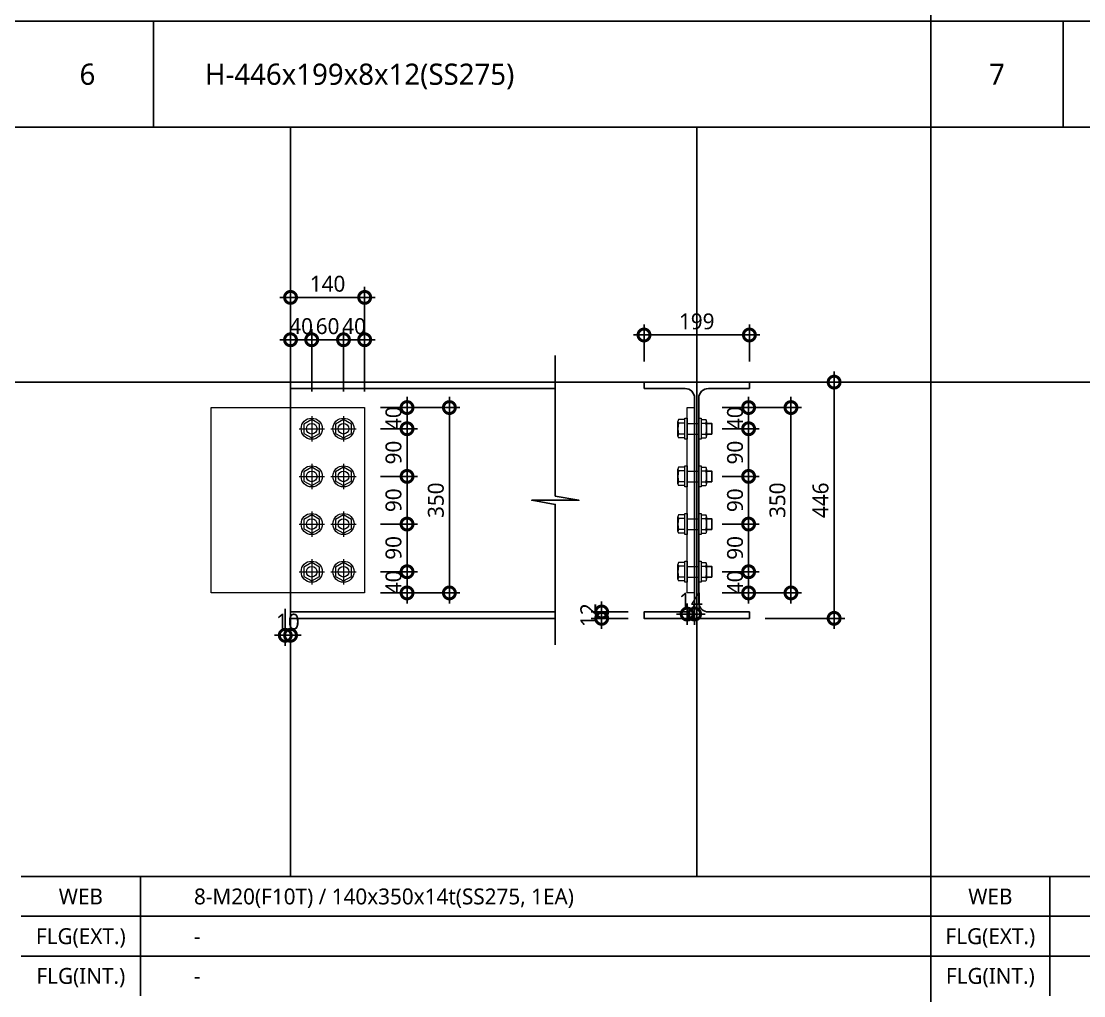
# Model space of a CAD drawing. Header units: millimetres. Extents: x 465 to 8156, y 210 to 5730.
# Drawn here: x 2182 to 4189, y 2050 to 3890 of the extents above; entities that cross this region are included whole.
import ezdxf
from ezdxf.enums import TextEntityAlignment as Align
from ezdxf.lldxf.tags import DXFTag

# ---------------------------------------------------------------- set-up
doc = ezdxf.new("R2010")
doc.units = ezdxf.units.MM
doc.header["$LTSCALE"] = 10
doc.layers.get('Defpoints').update_dxf_attribs({"color": 137})
for name, color, linetype, lineweight in [('Anchor Bolt', 4, 'Continuous', 0), ('Plate', 3, 'Continuous', 0), ('Steel-Hidden', 2, 'DASHED0', 0)]:
    doc.layers.add(name, color=color, linetype=linetype, lineweight=lineweight)
for name, color, linetype in [('DIM', 7, 'Continuous'), ('STEEL', 4, 'Continuous'), ('SYM', 6, 'Continuous'), ('TABLE', 7, 'Continuous'), ('TEXT', 3, 'Continuous')]:
    doc.layers.add(name, color=color, linetype=linetype)
doc.layers.add('TEMP', color=171, linetype='Continuous', plot=False)
doc.styles.add('S1', font='malgun.ttf')
doc.styles.add('스타일1', font='malgun.ttf')
tags = doc.linetypes.add('DASHED0', pattern=[1, 0.5, -0.5]).pattern_tags.tags
tags[6:7] = [DXFTag(74, 4), DXFTag(75, 0), DXFTag(340, '0'), DXFTag(46, 0.0), DXFTag(50, 0.0), DXFTag(44, 0.0), DXFTag(45, 0.0)]
tags[4:5] = [DXFTag(74, 4), DXFTag(75, 0), DXFTag(340, '0'), DXFTag(46, 0.0), DXFTag(50, 0.0), DXFTag(44, 0.0), DXFTag(45, 0.0)]
doc.dimstyles.new('CJA-10', dxfattribs={"dimscale": 10, "dimtxt": 3, "dimasz": 1, "dimexe": 2, "dimexo": 3, "dimgap": 1, "dimtad": 1, "dimdec": 0, "dimzin": 1, "dimdsep": 46, "dimlunit": 6, "dimtxsty": '스타일1', "dimblk": 'GAUN-DOT', "dimcen": -2, "dimdle": 2, "dimclrd": 256, "dimclre": 256, "dimclrt": 3, "dimadec": 0, "dimazin": 0, "dimtfac": 1, "dimtdec": 0, "dimtix": 1, "dimtmove": 2, "dimatfit": 3, "dimldrblk": 'DOTSMALL', "dimfxl": 1, "dimtolj": 1, "dimtzin": 1, "dimarcsym": 0})

# ---------------------------------------------------------------- blocks, each defined once
blk = doc.blocks.new('HEADED_HT_BOLT-PLAN-M20F10T')
at = {"layer": 'Anchor Bolt', "color": 1}
for p, q in [((0, 24), (0, -24)), ((-24, 0), (24, 0))]:
    blk.add_line(p, q, dxfattribs=at)
at = {"layer": 'Anchor Bolt'}
blk.add_lwpolyline([(0, 17.3), (-15, 8.7), (-15, -8.7), (0, -17.3), (15, -8.7), (15, 8.7), (0, 17.3)], dxfattribs=at)
at = {"layer": 'Anchor Bolt', "color": 8}
blk.add_circle((0, 0), 20, dxfattribs=at)
at = {"layer": 'Anchor Bolt'}
blk.add_circle((0, 0), 10, dxfattribs=at)
blk = doc.blocks.new('HEADED_HT_BOLT-HEAD-M20')
for p, q in [((-20, 0), (-20, 4.5)), ((-20, 4.5), (20, 4.5)), ((20, 0), (-20, 0)), ((-17.3, 4.5), (-17.3, 16.2)), ((-17.3, 4.5), (17.3, 4.5)), ((-13.9, 17.5), (13.9, 17.5)), ((-10.4, 4.5), (-10.4, 16.2)), ((10.4, 4.5), (10.4, 16.2)), ((17.3, 4.5), (17.3, 16.2)), ((20, 4.5), (20, 0))]:
    blk.add_line(p, q)
for centre, radius, start, end in [((-13.9, 12.2), 5.27, 48.86, 131.14), ((0, -24.7), 42.2, 75.7395, 104.2605), ((13.9, 12.2), 5.27, 48.86, 131.14)]:
    blk.add_arc(centre, radius, start, end)
blk = doc.blocks.new('HEADED_HT_BOLT-TAIL-M20')
for p, q in [((-10.5, 24), (-10, 24.5)), ((-10.5, 14.5), (-10.5, 24)), ((-10.5, 24), (10.5, 24)), ((-10, 24.5), (10, 24.5)), ((-10, 14.5), (-10, 24.5)), ((10, 24.5), (10.5, 24)), ((10, 14.5), (10, 24.5)), ((10.5, 24), (10.5, 14.5)), ((-20, 0), (-20, 4.5)), ((-20, 4.5), (20, 4.5)), ((20, 0), (-20, 0)), ((-17.3, 4.5), (-17.3, 13.5)), ((-17.3, 4.5), (17.3, 4.5)), ((-13.9, 14.5), (13.9, 14.5)), ((-10.4, 4.5), (-10.4, 13.5)), ((10.4, 4.5), (10.4, 13.5)), ((17.3, 4.5), (17.3, 13.5)), ((20, 4.5), (20, 0))]:
    blk.add_line(p, q)
for centre, radius, start, end in [((-13.9, 8), 6.5, 57.7958, 122.2042), ((0, -40), 54.5, 79.0073, 100.9927), ((13.9, 8), 6.5, 57.7958, 122.2042)]:
    blk.add_arc(centre, radius, start, end)
blk = doc.blocks.new('GAUN-DOT')
at = {"linetype": 'ByBlock'}
for p, q in [((2, 0), (-2, 0)), ((0, -2), (0, 2))]:
    blk.add_line(p, q, dxfattribs=at)
at = {"const_width": 2.25}
blk.add_lwpolyline([(0, 0.28125, 1), (0, -0.28125, 1)], format="xyb", close=True, dxfattribs=at)
blk = doc.blocks.new('*D177')
at = {"layer": 'Defpoints', "color": 0, "transparency": 16777216}
for p in [(2831, 2850.6), (2831, 2810.6), (2911, 2810.6)]:
    blk.add_point(p, dxfattribs=at)
at = {"layer": 'DIM', "lineweight": -2, "transparency": 16777216}
for p, q in [((2911, 2860.6), (2911, 2870.6)), ((2861, 2850.6), (2931, 2850.6)), ((2911, 2850.6), (2911, 2810.6)), ((2861, 2810.6), (2931, 2810.6)), ((2911, 2800.6), (2911, 2790.6))]:
    blk.add_line(p, q, dxfattribs=at)
at = {"layer": 'DIM', "lineweight": -2, "transparency": 16777216, "xscale": 10, "yscale": 10, "zscale": 10}
for p, rotation in [((2911, 2850.6), 270), ((2911, 2810.6), 90)]:
    blk.add_blockref('GAUN-DOT', p, dxfattribs=dict(at, rotation=rotation))
at = {"layer": 'DIM', "color": 3, "transparency": 16777216, "insert": (2885.5, 2830.6), "char_height": 30, "attachment_point": 5, "rotation": 90, "style": '스타일1'}
blk.add_mtext('\\A1;40', dxfattribs=at)
blk = doc.blocks.new('_DotSmall')
at = {"color": 0, "linetype": 'ByBlock', "const_width": 0.5}
blk.add_lwpolyline([(-0.0625, 0, 1), (0.0625, 0, 1)], format="xyb", close=True, dxfattribs=at)
blk = doc.blocks.new('*D178')
at = {"layer": 'Defpoints', "color": 0, "transparency": 16777216}
for p in [(2831, 2940.6), (2911, 2940.6), (2831, 2850.6)]:
    blk.add_point(p, dxfattribs=at)
at = {"layer": 'DIM', "lineweight": -2, "transparency": 16777216}
for p, q in [((2861, 2940.6), (2931, 2940.6)), ((2911, 2860.6), (2911, 2930.6)), ((2861, 2850.6), (2931, 2850.6))]:
    blk.add_line(p, q, dxfattribs=at)
at = {"layer": 'DIM', "lineweight": -2, "transparency": 16777216, "xscale": 10, "yscale": 10, "zscale": 10}
for p, rotation in [((2911, 2940.6), 90), ((2911, 2850.6), 270)]:
    blk.add_blockref('GAUN-DOT', p, dxfattribs=dict(at, rotation=rotation))
at = {"layer": 'DIM', "color": 3, "transparency": 16777216, "insert": (2885.5, 2895.6), "char_height": 30, "attachment_point": 5, "rotation": 90, "style": '스타일1'}
blk.add_mtext('\\A1;90', dxfattribs=at)
blk = doc.blocks.new('*D179')
at = {"layer": 'Defpoints', "color": 0, "transparency": 16777216}
for p in [(2831, 3030.6), (2911, 3030.6), (2831, 2940.6)]:
    blk.add_point(p, dxfattribs=at)
at = {"layer": 'DIM', "lineweight": -2, "transparency": 16777216}
for p, q in [((2861, 3030.6), (2931, 3030.6)), ((2911, 2950.6), (2911, 3020.6)), ((2861, 2940.6), (2931, 2940.6))]:
    blk.add_line(p, q, dxfattribs=at)
at = {"layer": 'DIM', "lineweight": -2, "transparency": 16777216, "xscale": 10, "yscale": 10, "zscale": 10}
for p, rotation in [((2911, 3030.6), 90), ((2911, 2940.6), 270)]:
    blk.add_blockref('GAUN-DOT', p, dxfattribs=dict(at, rotation=rotation))
at = {"layer": 'DIM', "color": 3, "transparency": 16777216, "insert": (2885.5, 2985.6), "char_height": 30, "attachment_point": 5, "rotation": 90, "style": '스타일1'}
blk.add_mtext('\\A1;90', dxfattribs=at)
blk = doc.blocks.new('*D180')
at = {"layer": 'Defpoints', "color": 0, "transparency": 16777216}
for p in [(2831, 3120.6), (2911, 3120.6), (2831, 3030.6)]:
    blk.add_point(p, dxfattribs=at)
at = {"layer": 'DIM', "lineweight": -2, "transparency": 16777216}
for p, q in [((2861, 3120.6), (2931, 3120.6)), ((2911, 3040.6), (2911, 3110.6)), ((2861, 3030.6), (2931, 3030.6))]:
    blk.add_line(p, q, dxfattribs=at)
at = {"layer": 'DIM', "lineweight": -2, "transparency": 16777216, "xscale": 10, "yscale": 10, "zscale": 10}
for p, rotation in [((2911, 3120.6), 90), ((2911, 3030.6), 270)]:
    blk.add_blockref('GAUN-DOT', p, dxfattribs=dict(at, rotation=rotation))
at = {"layer": 'DIM', "color": 3, "transparency": 16777216, "insert": (2885.5, 3075.6), "char_height": 30, "attachment_point": 5, "rotation": 90, "style": '스타일1'}
blk.add_mtext('\\A1;90', dxfattribs=at)
blk = doc.blocks.new('*D181')
at = {"layer": 'Defpoints', "color": 0, "transparency": 16777216}
for p in [(2831, 3160.6), (2911, 3160.6), (2831, 3120.6)]:
    blk.add_point(p, dxfattribs=at)
at = {"layer": 'DIM', "lineweight": -2, "transparency": 16777216}
for p, q in [((2911, 3170.6), (2911, 3180.6)), ((2861, 3160.6), (2931, 3160.6)), ((2911, 3120.6), (2911, 3160.6)), ((2861, 3120.6), (2931, 3120.6)), ((2911, 3110.6), (2911, 3100.6))]:
    blk.add_line(p, q, dxfattribs=at)
at = {"layer": 'DIM', "lineweight": -2, "transparency": 16777216, "xscale": 10, "yscale": 10, "zscale": 10}
for p, rotation in [((2911, 3160.6), 270), ((2911, 3120.6), 90)]:
    blk.add_blockref('GAUN-DOT', p, dxfattribs=dict(at, rotation=rotation))
at = {"layer": 'DIM', "color": 3, "transparency": 16777216, "insert": (2885.5, 3140.6), "char_height": 30, "attachment_point": 5, "rotation": 90, "style": '스타일1'}
blk.add_mtext('\\A1;40', dxfattribs=at)
blk = doc.blocks.new('*D182')
at = {"layer": 'Defpoints', "color": 0, "transparency": 16777216}
for p in [(2831, 3160.6), (2831, 2810.6), (2991, 2810.6)]:
    blk.add_point(p, dxfattribs=at)
at = {"layer": 'DIM', "lineweight": -2, "transparency": 16777216}
for p, q in [((2861, 3160.6), (3011, 3160.6)), ((2991, 3150.6), (2991, 2820.6)), ((2861, 2810.6), (3011, 2810.6))]:
    blk.add_line(p, q, dxfattribs=at)
at = {"layer": 'DIM', "lineweight": -2, "transparency": 16777216, "xscale": 10, "yscale": 10, "zscale": 10}
for p, rotation in [((2991, 3160.6), 90), ((2991, 2810.6), 270)]:
    blk.add_blockref('GAUN-DOT', p, dxfattribs=dict(at, rotation=rotation))
at = {"layer": 'DIM', "color": 3, "transparency": 16777216, "insert": (2965.5, 2985.6), "char_height": 30, "attachment_point": 5, "rotation": 90, "style": '스타일1'}
blk.add_mtext('\\A1;350', dxfattribs=at)
blk = doc.blocks.new('*D183')
at = {"layer": 'Defpoints', "color": 0, "transparency": 16777216}
for p in [(2691, 3288.6), (2691, 3160.6), (2731, 3160.6)]:
    blk.add_point(p, dxfattribs=at)
at = {"layer": 'DIM', "lineweight": -2, "transparency": 16777216}
for p, q in [((2691, 3190.6), (2691, 3308.6)), ((2731, 3190.6), (2731, 3308.6)), ((2681, 3288.6), (2671, 3288.6)), ((2731, 3288.6), (2691, 3288.6)), ((2741, 3288.6), (2751, 3288.6))]:
    blk.add_line(p, q, dxfattribs=at)
at = {"layer": 'DIM', "lineweight": -2, "transparency": 16777216, "xscale": 10, "yscale": 10, "zscale": 10}
blk.add_blockref('GAUN-DOT', (2691, 3288.6), dxfattribs=at)
at = {"layer": 'DIM', "lineweight": -2, "transparency": 16777216, "xscale": 10, "yscale": 10, "zscale": 10, "rotation": 180}
blk.add_blockref('GAUN-DOT', (2731, 3288.6), dxfattribs=at)
at = {"layer": 'DIM', "color": 3, "transparency": 16777216, "insert": (2711, 3314.1), "char_height": 30, "attachment_point": 5, "style": '스타일1'}
blk.add_mtext('\\A1;40', dxfattribs=at)
blk = doc.blocks.new('*D184')
at = {"layer": 'Defpoints', "color": 0, "transparency": 16777216}
for p in [(2791, 3288.6), (2731, 3160.6), (2791, 3160.6)]:
    blk.add_point(p, dxfattribs=at)
at = {"layer": 'DIM', "lineweight": -2, "transparency": 16777216}
for p, q in [((2731, 3190.6), (2731, 3308.6)), ((2791, 3190.6), (2791, 3308.6)), ((2721, 3288.6), (2711, 3288.6)), ((2731, 3288.6), (2791, 3288.6)), ((2801, 3288.6), (2811, 3288.6))]:
    blk.add_line(p, q, dxfattribs=at)
at = {"layer": 'DIM', "lineweight": -2, "transparency": 16777216, "xscale": 10, "yscale": 10, "zscale": 10}
blk.add_blockref('GAUN-DOT', (2731, 3288.6), dxfattribs=at)
at = {"layer": 'DIM', "lineweight": -2, "transparency": 16777216, "xscale": 10, "yscale": 10, "zscale": 10, "rotation": 180}
blk.add_blockref('GAUN-DOT', (2791, 3288.6), dxfattribs=at)
at = {"layer": 'DIM', "color": 3, "transparency": 16777216, "insert": (2761, 3314.1), "char_height": 30, "attachment_point": 5, "style": '스타일1'}
blk.add_mtext('\\A1;60', dxfattribs=at)
blk = doc.blocks.new('*D185')
at = {"layer": 'Defpoints', "color": 0, "transparency": 16777216}
for p in [(2831, 3288.6), (2791, 3160.6), (2831, 3160.6)]:
    blk.add_point(p, dxfattribs=at)
at = {"layer": 'DIM', "lineweight": -2, "transparency": 16777216}
for p, q in [((2791, 3190.6), (2791, 3308.6)), ((2831, 3190.6), (2831, 3308.6)), ((2781, 3288.6), (2771, 3288.6)), ((2791, 3288.6), (2831, 3288.6)), ((2841, 3288.6), (2851, 3288.6))]:
    blk.add_line(p, q, dxfattribs=at)
at = {"layer": 'DIM', "lineweight": -2, "transparency": 16777216, "xscale": 10, "yscale": 10, "zscale": 10}
blk.add_blockref('GAUN-DOT', (2791, 3288.6), dxfattribs=at)
at = {"layer": 'DIM', "lineweight": -2, "transparency": 16777216, "xscale": 10, "yscale": 10, "zscale": 10, "rotation": 180}
blk.add_blockref('GAUN-DOT', (2831, 3288.6), dxfattribs=at)
at = {"layer": 'DIM', "color": 3, "transparency": 16777216, "insert": (2811, 3314.1), "char_height": 30, "attachment_point": 5, "style": '스타일1'}
blk.add_mtext('\\A1;40', dxfattribs=at)
blk = doc.blocks.new('*D186')
at = {"layer": 'Defpoints', "color": 0, "transparency": 16777216}
for p in [(2831, 3368.6), (2691, 3160.6), (2831, 3160.6)]:
    blk.add_point(p, dxfattribs=at)
at = {"layer": 'DIM', "lineweight": -2, "transparency": 16777216}
for p, q in [((2691, 3190.6), (2691, 3388.6)), ((2831, 3190.6), (2831, 3388.6)), ((2701, 3368.6), (2821, 3368.6))]:
    blk.add_line(p, q, dxfattribs=at)
at = {"layer": 'DIM', "lineweight": -2, "transparency": 16777216, "xscale": 10, "yscale": 10, "zscale": 10, "rotation": 180}
blk.add_blockref('GAUN-DOT', (2691, 3368.6), dxfattribs=at)
at = {"layer": 'DIM', "lineweight": -2, "transparency": 16777216, "xscale": 10, "yscale": 10, "zscale": 10}
blk.add_blockref('GAUN-DOT', (2831, 3368.6), dxfattribs=at)
at = {"layer": 'DIM', "color": 3, "transparency": 16777216, "insert": (2761, 3394.2), "char_height": 30, "attachment_point": 5, "style": '스타일1'}
blk.add_mtext('\\A1;140', dxfattribs=at)
blk = doc.blocks.new('*D187')
at = {"layer": 'Defpoints', "color": 0, "transparency": 16777216}
for p in [(2681, 2810.6), (2691, 2810.6), (2681, 2730.6)]:
    blk.add_point(p, dxfattribs=at)
at = {"layer": 'DIM', "lineweight": -2, "transparency": 16777216}
for p, q in [((2681, 2780.6), (2681, 2710.6)), ((2691, 2780.6), (2691, 2710.6)), ((2671, 2730.6), (2661, 2730.6)), ((2691, 2730.6), (2681, 2730.6)), ((2701, 2730.6), (2711, 2730.6))]:
    blk.add_line(p, q, dxfattribs=at)
at = {"layer": 'DIM', "lineweight": -2, "transparency": 16777216, "xscale": 10, "yscale": 10, "zscale": 10}
blk.add_blockref('GAUN-DOT', (2681, 2730.6), dxfattribs=at)
at = {"layer": 'DIM', "lineweight": -2, "transparency": 16777216, "xscale": 10, "yscale": 10, "zscale": 10, "rotation": 180}
blk.add_blockref('GAUN-DOT', (2691, 2730.6), dxfattribs=at)
at = {"layer": 'DIM', "color": 3, "transparency": 16777216, "insert": (2686, 2756.2), "char_height": 30, "attachment_point": 5, "style": '스타일1'}
blk.add_mtext('\\A1;10', dxfattribs=at)
blk = doc.blocks.new('*D188')
at = {"layer": 'Defpoints', "color": 0, "transparency": 16777216}
for p in [(3476, 2850.6), (3476, 2810.6), (3556, 2810.6)]:
    blk.add_point(p, dxfattribs=at)
at = {"layer": 'DIM', "lineweight": -2, "transparency": 16777216}
for p, q in [((3556, 2860.6), (3556, 2870.6)), ((3506, 2850.6), (3576, 2850.6)), ((3556, 2850.6), (3556, 2810.6)), ((3506, 2810.6), (3576, 2810.6)), ((3556, 2800.6), (3556, 2790.6))]:
    blk.add_line(p, q, dxfattribs=at)
at = {"layer": 'DIM', "lineweight": -2, "transparency": 16777216, "xscale": 10, "yscale": 10, "zscale": 10}
for p, rotation in [((3556, 2850.6), 270), ((3556, 2810.6), 90)]:
    blk.add_blockref('GAUN-DOT', p, dxfattribs=dict(at, rotation=rotation))
at = {"layer": 'DIM', "color": 3, "transparency": 16777216, "insert": (3530.5, 2830.6), "char_height": 30, "attachment_point": 5, "rotation": 90, "style": '스타일1'}
blk.add_mtext('\\A1;40', dxfattribs=at)
blk = doc.blocks.new('*D189')
at = {"layer": 'Defpoints', "color": 0, "transparency": 16777216}
for p in [(3476, 2940.6), (3556, 2940.6), (3476, 2850.6)]:
    blk.add_point(p, dxfattribs=at)
at = {"layer": 'DIM', "lineweight": -2, "transparency": 16777216}
for p, q in [((3506, 2940.6), (3576, 2940.6)), ((3556, 2860.6), (3556, 2930.6)), ((3506, 2850.6), (3576, 2850.6))]:
    blk.add_line(p, q, dxfattribs=at)
at = {"layer": 'DIM', "lineweight": -2, "transparency": 16777216, "xscale": 10, "yscale": 10, "zscale": 10}
for p, rotation in [((3556, 2940.6), 90), ((3556, 2850.6), 270)]:
    blk.add_blockref('GAUN-DOT', p, dxfattribs=dict(at, rotation=rotation))
at = {"layer": 'DIM', "color": 3, "transparency": 16777216, "insert": (3530.5, 2895.6), "char_height": 30, "attachment_point": 5, "rotation": 90, "style": '스타일1'}
blk.add_mtext('\\A1;90', dxfattribs=at)
blk = doc.blocks.new('*D190')
at = {"layer": 'Defpoints', "color": 0, "transparency": 16777216}
for p in [(3476, 3030.6), (3556, 3030.6), (3476, 2940.6)]:
    blk.add_point(p, dxfattribs=at)
at = {"layer": 'DIM', "lineweight": -2, "transparency": 16777216}
for p, q in [((3506, 3030.6), (3576, 3030.6)), ((3556, 2950.6), (3556, 3020.6)), ((3506, 2940.6), (3576, 2940.6))]:
    blk.add_line(p, q, dxfattribs=at)
at = {"layer": 'DIM', "lineweight": -2, "transparency": 16777216, "xscale": 10, "yscale": 10, "zscale": 10}
for p, rotation in [((3556, 3030.6), 90), ((3556, 2940.6), 270)]:
    blk.add_blockref('GAUN-DOT', p, dxfattribs=dict(at, rotation=rotation))
at = {"layer": 'DIM', "color": 3, "transparency": 16777216, "insert": (3530.5, 2985.6), "char_height": 30, "attachment_point": 5, "rotation": 90, "style": '스타일1'}
blk.add_mtext('\\A1;90', dxfattribs=at)
blk = doc.blocks.new('*D191')
at = {"layer": 'Defpoints', "color": 0, "transparency": 16777216}
for p in [(3476, 3120.6), (3556, 3120.6), (3476, 3030.6)]:
    blk.add_point(p, dxfattribs=at)
at = {"layer": 'DIM', "lineweight": -2, "transparency": 16777216}
for p, q in [((3506, 3120.6), (3576, 3120.6)), ((3556, 3040.6), (3556, 3110.6)), ((3506, 3030.6), (3576, 3030.6))]:
    blk.add_line(p, q, dxfattribs=at)
at = {"layer": 'DIM', "lineweight": -2, "transparency": 16777216, "xscale": 10, "yscale": 10, "zscale": 10}
for p, rotation in [((3556, 3120.6), 90), ((3556, 3030.6), 270)]:
    blk.add_blockref('GAUN-DOT', p, dxfattribs=dict(at, rotation=rotation))
at = {"layer": 'DIM', "color": 3, "transparency": 16777216, "insert": (3530.5, 3075.6), "char_height": 30, "attachment_point": 5, "rotation": 90, "style": '스타일1'}
blk.add_mtext('\\A1;90', dxfattribs=at)
blk = doc.blocks.new('*D192')
at = {"layer": 'Defpoints', "color": 0, "transparency": 16777216}
for p in [(3476, 3160.6), (3556, 3160.6), (3476, 3120.6)]:
    blk.add_point(p, dxfattribs=at)
at = {"layer": 'DIM', "lineweight": -2, "transparency": 16777216}
for p, q in [((3556, 3170.6), (3556, 3180.6)), ((3506, 3160.6), (3576, 3160.6)), ((3556, 3120.6), (3556, 3160.6)), ((3506, 3120.6), (3576, 3120.6)), ((3556, 3110.6), (3556, 3100.6))]:
    blk.add_line(p, q, dxfattribs=at)
at = {"layer": 'DIM', "lineweight": -2, "transparency": 16777216, "xscale": 10, "yscale": 10, "zscale": 10}
for p, rotation in [((3556, 3160.6), 270), ((3556, 3120.6), 90)]:
    blk.add_blockref('GAUN-DOT', p, dxfattribs=dict(at, rotation=rotation))
at = {"layer": 'DIM', "color": 3, "transparency": 16777216, "insert": (3530.5, 3140.6), "char_height": 30, "attachment_point": 5, "rotation": 90, "style": '스타일1'}
blk.add_mtext('\\A1;40', dxfattribs=at)
blk = doc.blocks.new('*D193')
at = {"layer": 'Defpoints', "color": 0, "transparency": 16777216}
for p in [(3476, 3160.6), (3476, 2810.6), (3636, 2810.6)]:
    blk.add_point(p, dxfattribs=at)
at = {"layer": 'DIM', "lineweight": -2, "transparency": 16777216}
for p, q in [((3506, 3160.6), (3656, 3160.6)), ((3636, 3150.6), (3636, 2820.6)), ((3506, 2810.6), (3656, 2810.6))]:
    blk.add_line(p, q, dxfattribs=at)
at = {"layer": 'DIM', "lineweight": -2, "transparency": 16777216, "xscale": 10, "yscale": 10, "zscale": 10}
for p, rotation in [((3636, 3160.6), 90), ((3636, 2810.6), 270)]:
    blk.add_blockref('GAUN-DOT', p, dxfattribs=dict(at, rotation=rotation))
at = {"layer": 'DIM', "color": 3, "transparency": 16777216, "insert": (3610.5, 2985.6), "char_height": 30, "attachment_point": 5, "rotation": 90, "style": '스타일1'}
blk.add_mtext('\\A1;350', dxfattribs=at)
blk = doc.blocks.new('*D194')
at = {"layer": 'Defpoints', "color": 0, "transparency": 16777216}
for p in [(3440, 2810.6), (3454, 2810.6), (3440, 2770.6)]:
    blk.add_point(p, dxfattribs=at)
at = {"layer": 'DIM', "lineweight": -2, "transparency": 16777216}
for p, q in [((3430, 2770.6), (3420, 2770.6)), ((3440, 2780.6), (3440, 2750.6)), ((3454, 2770.6), (3440, 2770.6)), ((3454, 2780.6), (3454, 2750.6)), ((3464, 2770.6), (3474, 2770.6))]:
    blk.add_line(p, q, dxfattribs=at)
at = {"layer": 'DIM', "lineweight": -2, "transparency": 16777216, "xscale": 10, "yscale": 10, "zscale": 10}
blk.add_blockref('GAUN-DOT', (3440, 2770.6), dxfattribs=at)
at = {"layer": 'DIM', "lineweight": -2, "transparency": 16777216, "xscale": 10, "yscale": 10, "zscale": 10, "rotation": 180}
blk.add_blockref('GAUN-DOT', (3454, 2770.6), dxfattribs=at)
at = {"layer": 'DIM', "color": 3, "transparency": 16777216, "insert": (3447, 2795.9), "char_height": 30, "attachment_point": 5, "style": '스타일1'}
blk.add_mtext('\\A1;14', dxfattribs=at)
blk = doc.blocks.new('*D195')
at = {"layer": 'Defpoints', "color": 0, "transparency": 16777216}
for p in [(3557.5, 3297.6), (3358.5, 3217.6), (3557.5, 3217.6)]:
    blk.add_point(p, dxfattribs=at)
at = {"layer": 'DIM', "lineweight": -2, "transparency": 16777216}
for p, q in [((3358.5, 3247.6), (3358.5, 3317.6)), ((3557.5, 3247.6), (3557.5, 3317.6)), ((3368.5, 3297.6), (3547.5, 3297.6))]:
    blk.add_line(p, q, dxfattribs=at)
at = {"layer": 'DIM', "lineweight": -2, "transparency": 16777216, "xscale": 10, "yscale": 10, "zscale": 10, "rotation": 180}
blk.add_blockref('GAUN-DOT', (3358.5, 3297.6), dxfattribs=at)
at = {"layer": 'DIM', "lineweight": -2, "transparency": 16777216, "xscale": 10, "yscale": 10, "zscale": 10}
blk.add_blockref('GAUN-DOT', (3557.5, 3297.6), dxfattribs=at)
at = {"layer": 'DIM', "color": 3, "transparency": 16777216, "insert": (3458, 3323.2), "char_height": 30, "attachment_point": 5, "style": '스타일1'}
blk.add_mtext('\\A1;199', dxfattribs=at)
blk = doc.blocks.new('*D196')
at = {"layer": 'Defpoints', "color": 0, "transparency": 16777216}
for p in [(3557.5, 3208.6), (3717.5, 3208.6), (3557.5, 2762.6)]:
    blk.add_point(p, dxfattribs=at)
at = {"layer": 'DIM', "lineweight": -2, "transparency": 16777216}
for p, q in [((3587.5, 3208.6), (3737.5, 3208.6)), ((3717.5, 2772.6), (3717.5, 3198.6)), ((3587.5, 2762.6), (3737.5, 2762.6))]:
    blk.add_line(p, q, dxfattribs=at)
at = {"layer": 'DIM', "lineweight": -2, "transparency": 16777216, "xscale": 10, "yscale": 10, "zscale": 10}
for p, rotation in [((3717.5, 3208.6), 90), ((3717.5, 2762.6), 270)]:
    blk.add_blockref('GAUN-DOT', p, dxfattribs=dict(at, rotation=rotation))
at = {"layer": 'DIM', "color": 3, "transparency": 16777216, "insert": (3692, 2985.6), "char_height": 30, "attachment_point": 5, "rotation": 90, "style": '스타일1'}
blk.add_mtext('\\A1;446', dxfattribs=at)
blk = doc.blocks.new('*D197')
at = {"layer": 'Defpoints', "color": 0, "transparency": 16777216}
for p in [(3358.5, 2774.6), (3278.5, 2762.6), (3358.5, 2762.6)]:
    blk.add_point(p, dxfattribs=at)
at = {"layer": 'DIM', "lineweight": -2, "transparency": 16777216}
for p, q in [((3278.5, 2784.6), (3278.5, 2794.6)), ((3328.5, 2774.6), (3258.5, 2774.6)), ((3278.5, 2774.6), (3278.5, 2762.6)), ((3328.5, 2762.6), (3258.5, 2762.6)), ((3278.5, 2752.6), (3278.5, 2742.6))]:
    blk.add_line(p, q, dxfattribs=at)
at = {"layer": 'DIM', "lineweight": -2, "transparency": 16777216, "xscale": 10, "yscale": 10, "zscale": 10}
for p, rotation in [((3278.5, 2774.6), 270), ((3278.5, 2762.6), 90)]:
    blk.add_blockref('GAUN-DOT', p, dxfattribs=dict(at, rotation=rotation))
at = {"layer": 'DIM', "color": 3, "transparency": 16777216, "insert": (3253.2, 2768.6), "char_height": 30, "attachment_point": 5, "rotation": 90, "style": '스타일1'}
blk.add_mtext('\\A1;12', dxfattribs=at)

msp = doc.modelspace()

# ---------------------------------------------------------------- linework, layer by layer
at = {"layer": 'Anchor Bolt', "linetype": 'DASHED0'}
for p, q in [((3440, 3130.6), (3462, 3130.6)), ((3440, 3130.6), (3462, 3130.6)), ((3440, 3110.6), (3462, 3110.6)), ((3440, 3110.6), (3462, 3110.6)), ((3440, 3040.6), (3462, 3040.6)), ((3440, 3040.6), (3462, 3040.6)), ((3440, 3020.6), (3462, 3020.6)), ((3440, 3020.6), (3462, 3020.6)), ((3440, 2950.6), (3462, 2950.6)), ((3440, 2950.6), (3462, 2950.6)), ((3440, 2930.6), (3462, 2930.6)), ((3440, 2930.6), (3462, 2930.6)), ((3440, 2860.6), (3462, 2860.6)), ((3440, 2860.6), (3462, 2860.6)), ((3440, 2840.6), (3462, 2840.6)), ((3440, 2840.6), (3462, 2840.6))]:
    msp.add_line(p, q, dxfattribs=at)
at = {"layer": 'Plate'}
for points in [[(2541, 2810.6), (2541, 3160.6), (2831, 3160.6), (2831, 2810.6), (2541, 2810.6)], [(3454, 2810.6), (3440, 2810.6), (3440, 3160.6), (3454, 3160.6)]]:
    msp.add_lwpolyline(points, dxfattribs=at)
at = {"layer": 'STEEL'}
for p, q in [((2691, 3208.6), (3191, 3208.6)), ((2691, 3208.6), (2691, 3160.6)), ((2691, 3196.6), (3191, 3196.6)), ((2691, 2810.6), (2691, 2762.6)), ((2691, 2774.6), (3191, 2774.6)), ((2691, 2762.6), (3191, 2762.6))]:
    msp.add_line(p, q, dxfattribs=at)
msp.add_lwpolyline([(3358.5, 3196.6), (3358.5, 3208.6), (3557.5, 3208.6), (3557.5, 3196.6), (3480, 3196.6, 0.414214), (3462, 3178.6), (3462, 2792.6, 0.414214), (3480, 2774.6), (3557.5, 2774.6), (3557.5, 2762.6), (3358.5, 2762.6), (3358.5, 2774.6), (3436, 2774.6, 0.414214), (3454, 2792.6), (3454, 3178.6, 0.414214), (3436, 3196.6), (3358.5, 3196.6)], format="xyb", dxfattribs=at)
at = {"layer": 'Steel-Hidden'}
msp.add_line((2691, 3160.6), (2691, 2810.6), dxfattribs=at)
at = {"layer": 'SYM'}
msp.add_lwpolyline([(3191, 2712.6), (3191, 2977.6), (3146.4, 2985.6), (3235.6, 2985.6), (3191, 2993.6), (3191, 3258.6)], dxfattribs=at)
at = {"layer": 'TABLE', "color": 3}
for p, q in [((3900, 5730), (3900, 210)), ((465, 3890), (7335, 3890))]:
    msp.add_line(p, q, dxfattribs=at)
at = {"layer": 'TABLE', "color": 4}
for p, q in [((2432.5, 3890), (2432.5, 3690)), ((4150, 3890), (4150, 3690)), ((465, 3690), (7335, 3690))]:
    msp.add_line(p, q, dxfattribs=at)
at = {"layer": 'TABLE', "color": 6}
for p, q in [((2182.5, 2275), (3900, 2275)), ((2407.5, 2275), (2407.5, 2050)), ((3900, 2275), (5617.5, 2275)), ((4125, 2275), (4125, 2050)), ((2182.5, 2200), (3900, 2200)), ((3900, 2200), (5617.5, 2200)), ((2182.5, 2125), (3900, 2125)), ((3900, 2125), (5617.5, 2125))]:
    msp.add_line(p, q, dxfattribs=at)
at = {"layer": 'TEMP'}
for p, q in [((2691, 3690), (2691, 2275)), ((2691, 3690), (2691, 2275)), ((3458, 3690), (3458, 2275)), ((3458, 3690), (3458, 2275)), ((465, 3208.6), (7335, 3208.6))]:
    msp.add_line(p, q, dxfattribs=at)

# ---------------------------------------------------------------- block references
at = {"layer": 'Anchor Bolt'}
for p in [(2731, 3120.6), (2791, 3120.6), (2731, 3030.6), (2791, 3030.6), (2731, 2940.6), (2791, 2940.6), (2731, 2850.6), (2791, 2850.6)]:
    msp.add_blockref('HEADED_HT_BOLT-PLAN-M20F10T', p, dxfattribs=at)
for name, p, rotation in [('HEADED_HT_BOLT-HEAD-M20', (3440, 3120.6), 90), ('HEADED_HT_BOLT-HEAD-M20', (3440, 3120.6), 90), ('HEADED_HT_BOLT-TAIL-M20', (3462, 3120.6), 270), ('HEADED_HT_BOLT-TAIL-M20', (3462, 3120.6), 270), ('HEADED_HT_BOLT-HEAD-M20', (3440, 3030.6), 90), ('HEADED_HT_BOLT-HEAD-M20', (3440, 3030.6), 90), ('HEADED_HT_BOLT-TAIL-M20', (3462, 3030.6), 270), ('HEADED_HT_BOLT-TAIL-M20', (3462, 3030.6), 270), ('HEADED_HT_BOLT-HEAD-M20', (3440, 2940.6), 90), ('HEADED_HT_BOLT-HEAD-M20', (3440, 2940.6), 90), ('HEADED_HT_BOLT-TAIL-M20', (3462, 2940.6), 270), ('HEADED_HT_BOLT-TAIL-M20', (3462, 2940.6), 270), ('HEADED_HT_BOLT-HEAD-M20', (3440, 2850.6), 90), ('HEADED_HT_BOLT-HEAD-M20', (3440, 2850.6), 90), ('HEADED_HT_BOLT-TAIL-M20', (3462, 2850.6), 270), ('HEADED_HT_BOLT-TAIL-M20', (3462, 2850.6), 270)]:
    msp.add_blockref(name, p, dxfattribs=dict(at, rotation=rotation))

# ---------------------------------------------------------------- texts
at = {"layer": 'TEXT', "color": 6, "linetype": 'ByBlock', "style": '스타일1'}
for s, p in [('6', (2307.5, 3790)), ('7', (4025, 3790))]:
    msp.add_text(s, height=40, dxfattribs=at).set_placement(p, align=Align.MIDDLE_CENTER)
at = {"layer": 'TEXT', "linetype": 'ByBlock', "style": '스타일1'}
msp.add_text('H-446x199x8x12(SS275)', height=40, dxfattribs=at).set_placement((2529.5, 3790), align=Align.MIDDLE_LEFT)
at = {"layer": 'TEXT', "style": 'S1'}
for s, p in [('WEB', (2295, 2237.5)), ('WEB', (4012.5, 2237.5)), ('FLG(EXT.)', (2295, 2162.5)), ('FLG(EXT.)', (4012.5, 2162.5)), ('FLG(INT.)', (2295, 2087.5)), ('FLG(INT.)', (4012.5, 2087.5))]:
    msp.add_text(s, height=30, dxfattribs=at).set_placement(p, align=Align.MIDDLE_CENTER)
for s, p in [('8-M20(F10T) / 140x350x14t(SS275, 1EA)', (2508.7, 2237.5)), ('-', (2508.7, 2162.5)), ('-', (2508.7, 2087.5)), ('-', (2508.7, 2087.5))]:
    msp.add_text(s, height=30, dxfattribs=at).set_placement(p, align=Align.MIDDLE_LEFT)

# ---------------------------------------------------------------- dimensions: what is measured, and where the dimension line sits
at = {"layer": 'DIM'}
for p1, p2, distance, picture, middle in [((2691, 3160.6), (2831, 3160.6), 208, '*D186', (2761, 3394.2)), ((2731, 3160.6), (2691, 3160.6), -128, '*D183', (2711, 3314.1)), ((2731, 3160.6), (2791, 3160.6), 128, '*D184', (2761, 3314.1)), ((2791, 3160.6), (2831, 3160.6), 128, '*D185', (2811, 3314.1)), ((3358.5, 3217.6), (3557.5, 3217.6), 80, '*D195', (3458, 3323.2)), ((3557.5, 2762.6), (3557.5, 3208.6), -160, '*D196', (3692, 2985.6)), ((2831, 3120.6), (2831, 3160.6), -80, '*D181', (2885.5, 3140.6)), ((2831, 3160.6), (2831, 2810.6), 160, '*D182', (2965.5, 2985.6)), ((3476, 3120.6), (3476, 3160.6), -80, '*D192', (3530.5, 3140.6)), ((3476, 3160.6), (3476, 2810.6), 160, '*D193', (3610.5, 2985.6)), ((2831, 3030.6), (2831, 3120.6), -80, '*D180', (2885.5, 3075.6)), ((3476, 3030.6), (3476, 3120.6), -80, '*D191', (3530.5, 3075.6)), ((2831, 2940.6), (2831, 3030.6), -80, '*D179', (2885.5, 2985.6)), ((3476, 2940.6), (3476, 3030.6), -80, '*D190', (3530.5, 2985.6)), ((2831, 2850.6), (2831, 2940.6), -80, '*D178', (2885.5, 2895.6)), ((3476, 2850.6), (3476, 2940.6), -80, '*D189', (3530.5, 2895.6)), ((2831, 2850.6), (2831, 2810.6), 80, '*D177', (2885.5, 2830.6)), ((3476, 2850.6), (3476, 2810.6), 80, '*D188', (3530.5, 2830.6)), ((2691, 2810.6), (2681, 2810.6), 80, '*D187', (2686, 2756.2)), ((3454, 2810.6), (3440, 2810.6), 40, '*D194', (3447, 2795.9)), ((3358.5, 2774.6), (3358.5, 2762.6), -80, '*D197', (3253.2, 2768.6))]:
    dim = msp.add_aligned_dim(p1=p1, p2=p2, distance=distance, dimstyle='CJA-10', dxfattribs=at)
    dim.commit()
    dim.dimension.update_dxf_attribs({"geometry": picture, "text_midpoint": middle})

doc.saveas('drawing.dxf')
